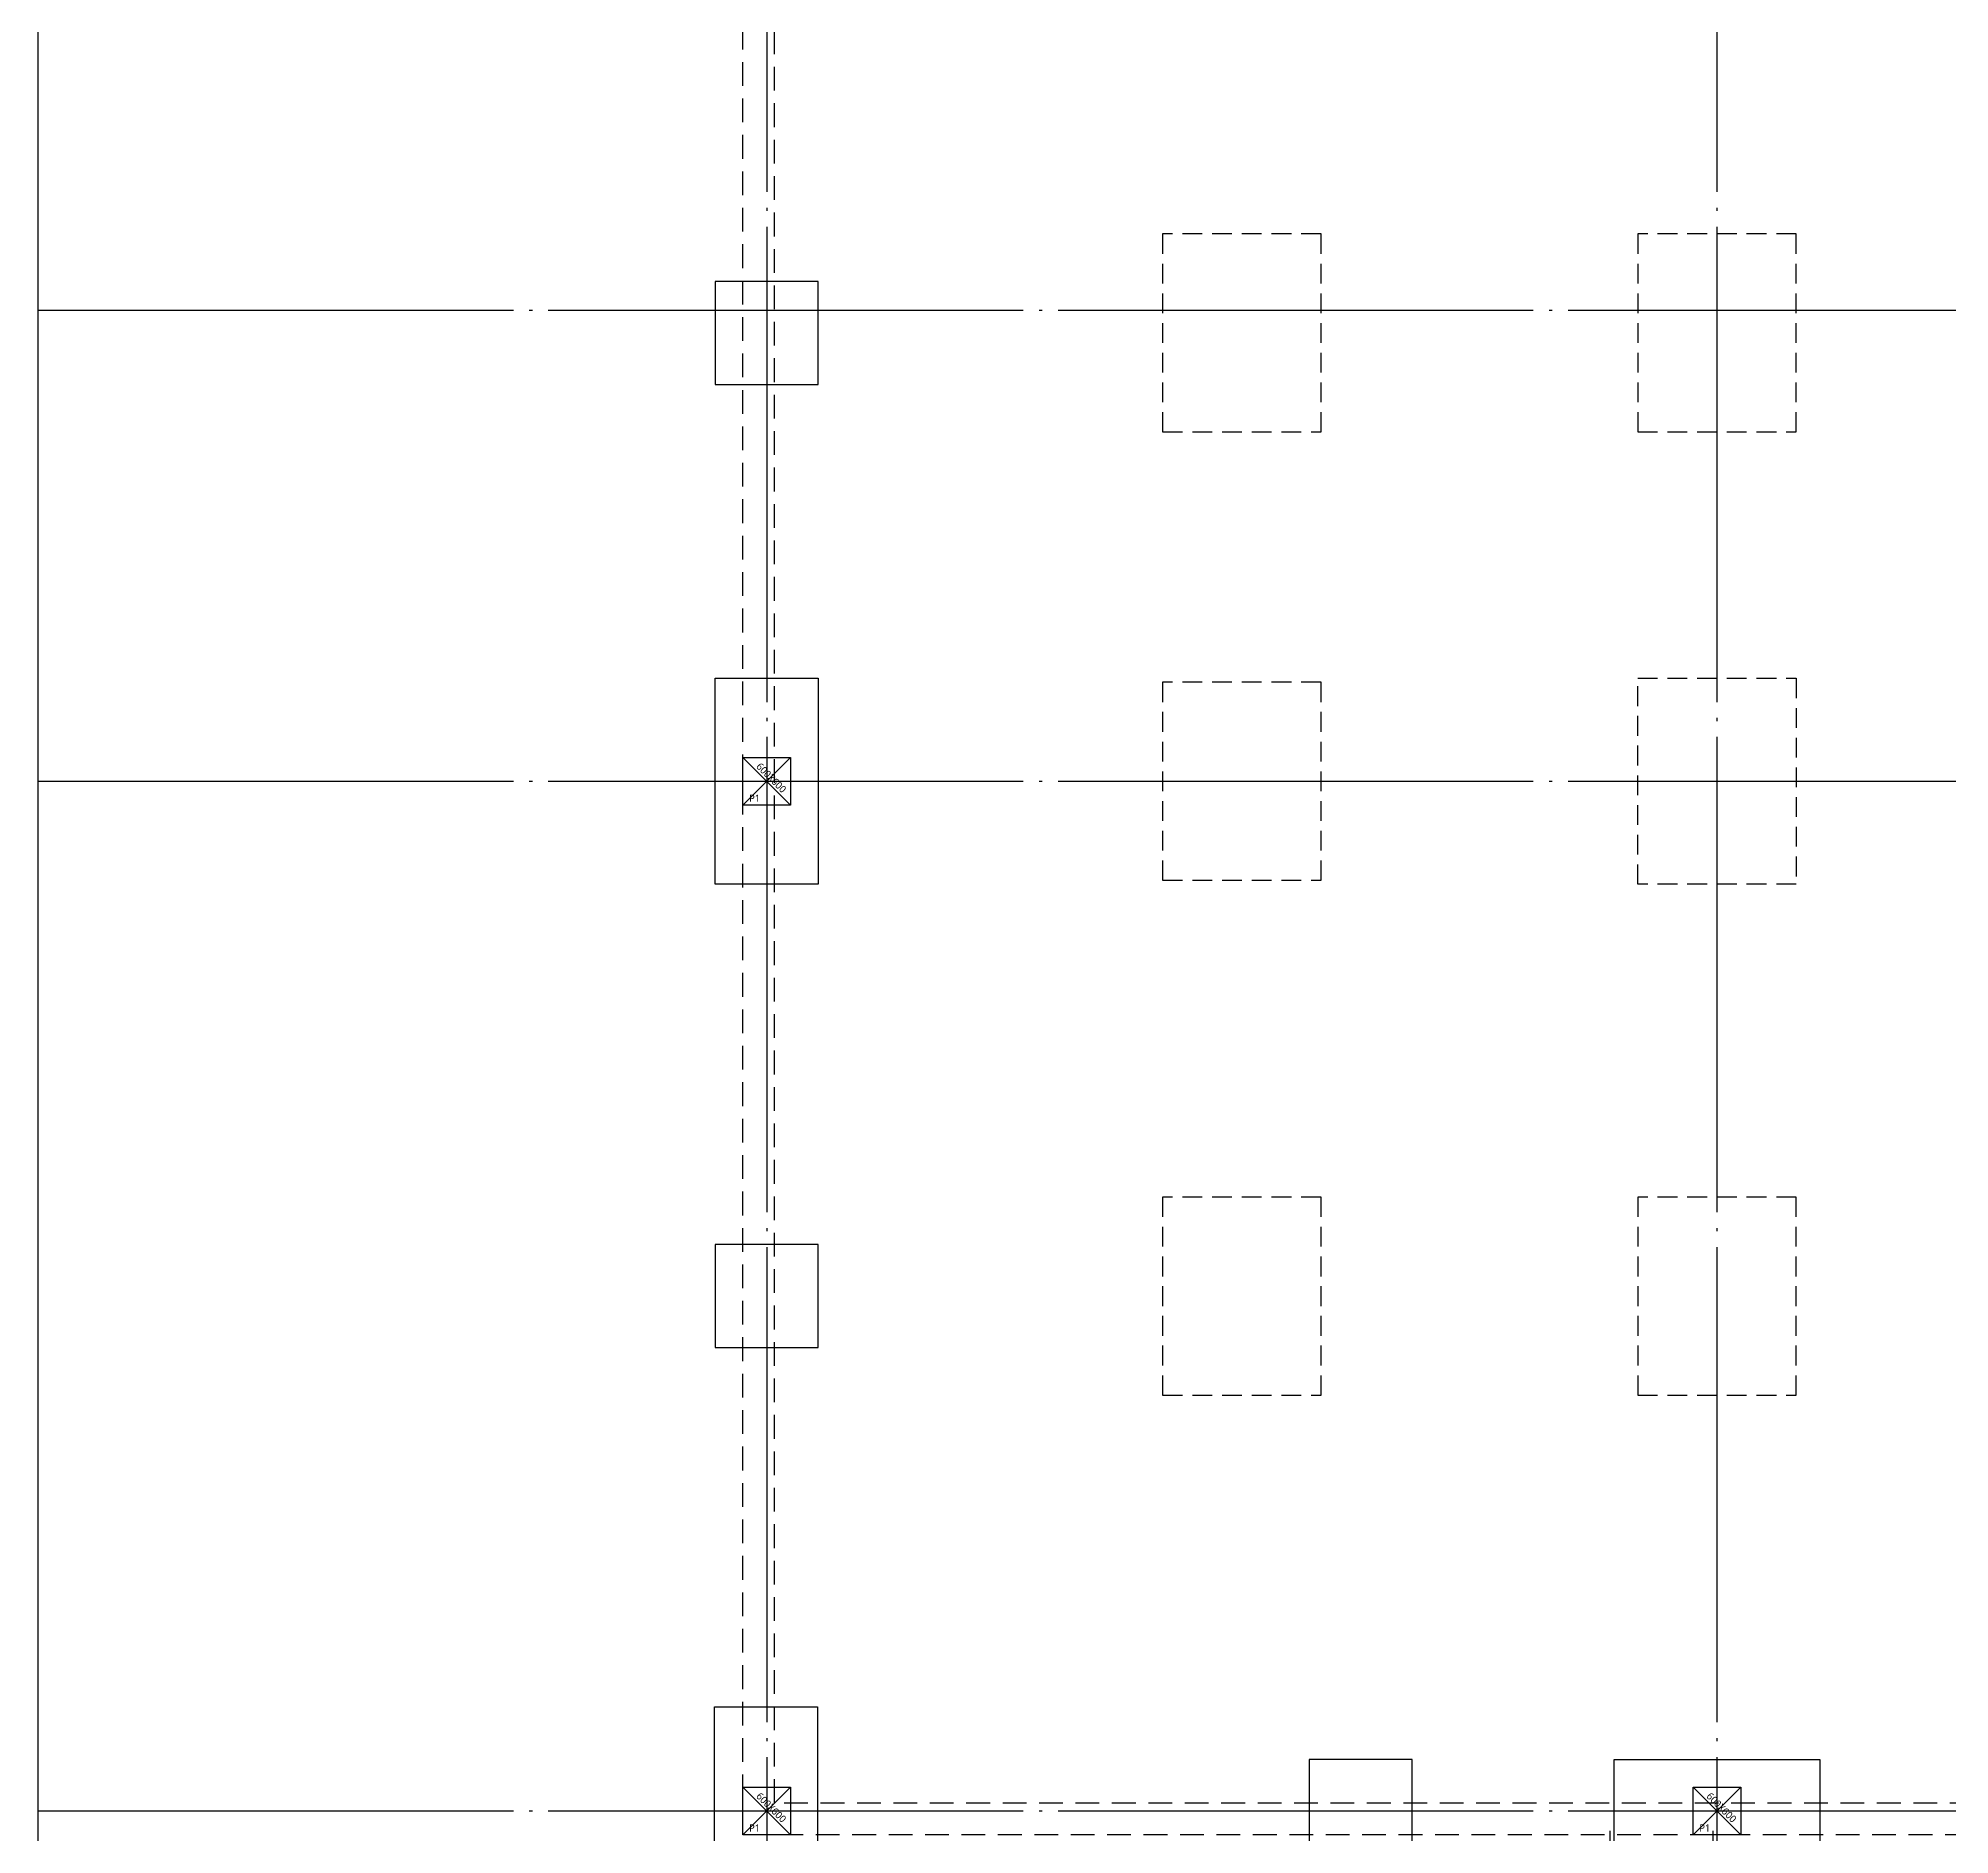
# Model space of a CAD drawing. Header units: millimetres. Extents: x -734060 to 504600, y -7739 to 118800.
# Drawn here: x -135900 to -111760, y 42600 to 65281 of the extents above; entities that cross this region are included whole.
import ezdxf
from ezdxf.enums import TextEntityAlignment as Align
from ezdxf.lldxf.tags import DXFTag

# ---------------------------------------------------------------- set-up
doc = ezdxf.new("R2010")
doc.units = ezdxf.units.MM
doc.header["$LTSCALE"] = 200
for name, pattern in [('CEN-GAUN', [32.2, 30, -1, 0.2, -1]), ('H3', [3, 2, -1]), ('HID', [2.3, 1.5, -0.8]), ('HIDDEN', [0.375, 0.25, -0.125])]:
    doc.linetypes.add(name, pattern=pattern)
doc.layers.get('DEFPOINTS').update_dxf_attribs({"color": 137})
for name, color, linetype in [('0-기초', 4, 'H3'), ('CEN', 1, 'CEN-GAUN'), ('G', 3, 'Continuous'), ('HAT-INS', 250, 'Continuous'), ('S-COL', 2, 'Continuous'), ('Slab Line', 7, 'Continuous')]:
    doc.layers.add(name, color=color, linetype=linetype)
doc.styles.add('스타일1', font='malgun.ttf')
tags = doc.linetypes.add('DH-HID2', pattern=[1.2, 0.8, -0.4]).pattern_tags.tags
tags[6:7] = [DXFTag(74, 4), DXFTag(75, 0), DXFTag(340, '0'), DXFTag(46, 1.0), DXFTag(50, 0.0), DXFTag(44, 0.0), DXFTag(45, 0.0)]
tags[4:5] = [DXFTag(74, 4), DXFTag(75, 0), DXFTag(340, '0'), DXFTag(46, 1.0), DXFTag(50, 0.0), DXFTag(44, 0.0), DXFTag(45, 0.0)]

# ---------------------------------------------------------------- blocks, each defined once
blk = doc.blocks.new('X-B-FD1')
at = {"layer": '0-기초', "color": 251, "linetype": 'DH-HID2', "ltscale": 3}
for p, q in [((10650, -46385), (10650, -43250)), ((11950, -47685), (11950, -43250))]:
    blk.add_line(p, q, dxfattribs=at)
at = {"layer": '0-기초', "color": 251, "linetype": 'DH-HID2'}
for points in [[(-650, -23690), (-650, -24990), (650, -24990), (650, -23690)], [(-650, -28700), (650, -28700), (650, -31300), (-650, -31300)], [(-650, -35850), (-650, -37150), (650, -37150), (650, -35850)], [(-659, -41683), (641, -41683), (641, -44283), (-659, -44283)], [(6850, -42350), (6850, -43650), (8150, -43650), (8150, -42350)], [(13300, -42350), (13300, -43650), (10700, -43650), (10700, -42350)]]:
    blk.add_lwpolyline(points, close=True, dxfattribs=at)
blk = doc.blocks.new('X-B1F-FDH')
at = {"layer": '0-기초', "color": 253, "linetype": 'HIDDEN', "ltscale": 5}
for points in [[(5000, -23090), (5000, -25590), (7000, -25590), (7000, -23090)], [(11000, -23090), (11000, -25590), (13000, -25590), (13000, -23090)], [(11000, -28700), (13000, -28700), (13000, -31300), (11000, -31300)], [(5000, -28750), (5000, -31250), (7000, -31250), (7000, -28750)], [(5000, -35250), (5000, -37750), (7000, -37750), (7000, -35250)], [(11000, -35250), (11000, -37750), (13000, -37750), (13000, -35250)]]:
    blk.add_lwpolyline(points, close=True, dxfattribs=at)
at = {"layer": 'Slab Line'}
blk.add_blockref('X-B-FD1', (0, 0), dxfattribs=at)
blk = doc.blocks.new('X-CEN')
at = {"layer": 'CEN'}
for p, q in [((0, 9200), (0, -53000)), ((12000, 9200), (12000, -53000)), ((-9200, -24050), (62000, -24050)), ((-9200, -30000), (76000, -30000)), ((-9200, -43000), (76000, -43000))]:
    blk.add_line(p, q, dxfattribs=at)
blk = doc.blocks.new('SS-P1')
at = {"layer": 'DEFPOINTS'}
for p, q in [((-300, 300), (300, -300)), ((-300, -300), (300, 300))]:
    blk.add_line(p, q, dxfattribs=at)
at = {"layer": 'S-COL'}
blk.add_lwpolyline([(-300, 300), (300, 300), (300, -300), (-300, -300)], close=True, dxfattribs=at)
at = {"layer": 'DEFPOINTS', "style": '스타일1'}
blk.add_text('600X600', height=90, rotation=315, dxfattribs=at).set_placement((58, 44), align=Align.MIDDLE_CENTER)
blk.add_text('P1', height=90, dxfattribs=at).set_placement((-153, -214), align=Align.MIDDLE_CENTER)
blk = doc.blocks.new('X-S-PD')
at = {"layer": 'S-COL'}
for p in [(0, -30000), (0, -43000), (12000, -43000)]:
    blk.add_blockref('SS-P1', p, dxfattribs=at)

msp = doc.modelspace()

# ---------------------------------------------------------------- linework, layer by layer
at = {"layer": 'DEFPOINTS'}
msp.add_lwpolyline([(-50700, 32900), (-135900, 32900), (-135900, 95100), (-50700, 95100)], close=True, dxfattribs=at)
at = {"layer": 'G', "color": 252, "linetype": 'HID'}
msp.add_lwpolyline([(-127000, 86200), (-55400, 86200), (-55400, 42600), (-127000, 42600)], close=True, dxfattribs=at)
at = {"layer": 'G', "color": 7, "linetype": 'HID'}
msp.add_lwpolyline([(-126600, 85800), (-55800, 85800), (-55800, 43000), (-126600, 43000)], close=True, dxfattribs=at)

# ---------------------------------------------------------------- block references
msp.add_blockref('X-S-PD', (-126700, 85900))
at = {"layer": 'HAT-INS'}
msp.add_blockref('X-CEN', (-126700, 85900), dxfattribs=at)
at = {"layer": 'Slab Line'}
msp.add_blockref('X-B1F-FDH', (-126700, 85900), dxfattribs=at)

doc.saveas('drawing.dxf')
